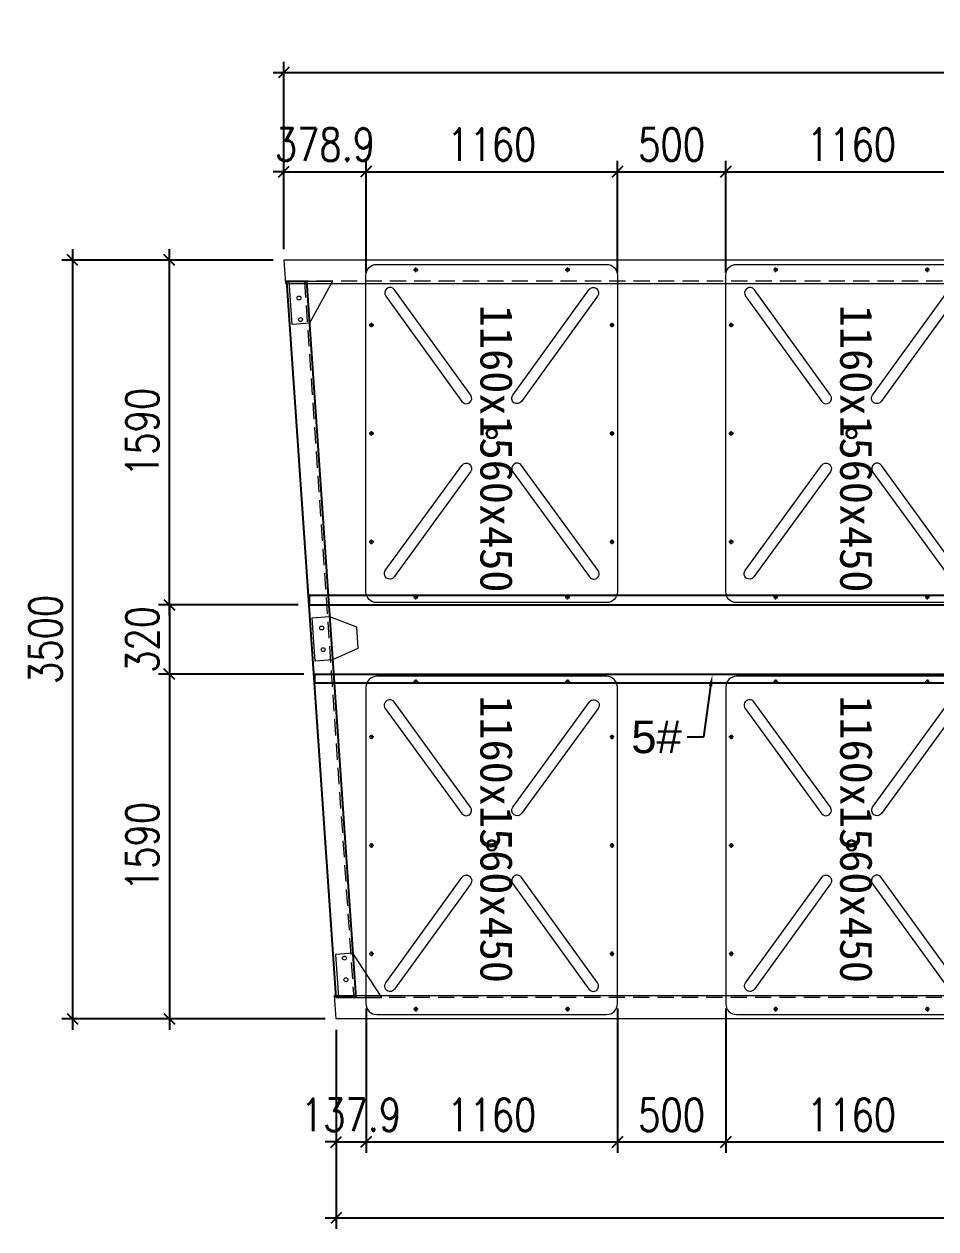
# Model space of a CAD drawing. Header units: millimetres. Extents: x 11827 to 862553, y 15071 to 134256.
# Drawn here: x 774967 to 779173, y 87138 to 92695 of the extents above; entities that cross this region are included whole.
import ezdxf
from ezdxf import colors
from ezdxf.entities.mleader import LeaderData, LeaderLine
from ezdxf.math import Vec2, Vec3

# ---------------------------------------------------------------- set-up
doc = ezdxf.new("R2010")
doc.units = ezdxf.units.MM
doc.linetypes.add('CENTER', pattern=[2, 1.25, -0.25, 0.25, -0.25])
doc.linetypes.add('HIDDEN', pattern=[0.375, 0.25, -0.125])
for name, color, linetype, lineweight in [('加强板', 140, 'Continuous', 18), ('文本', 3, 'Continuous', 13), ('浮箱', 160, 'Continuous', 20), ('虚线', 8, 'Continuous', 0), ('铝主梁', 3, 'Continuous', 9)]:
    doc.layers.add(name, color=color, linetype=linetype, lineweight=lineweight)
for name, color, linetype in [('卡槽', 242, 'Continuous'), ('标注', 9, 'Continuous'), ('连接端梁', 130, 'Continuous')]:
    doc.layers.add(name, color=color, linetype=linetype)
doc.styles.add('Arial', font='')
doc.styles.add('HZTXT', font='txtw.shx', dxfattribs={"width": 0.8, "bigfont": 'hztxtw.shx'})
doc.styles.get("Standard").update_dxf_attribs({"font": 'arial.ttf'})
doc.styles.get('Arial').set_extended_font_data('STXihei')
doc.dimstyles.new('DIM-50', dxfattribs={"dimscale": 50, "dimtxt": 3, "dimasz": 1, "dimexe": 1, "dimexo": 1, "dimgap": 1, "dimtad": 1, "dimdec": 1, "dimdsep": 46, "dimtxsty": 'HZTXT', "dimblk": 'OBLIQUE', "dimblk1": 'ARCHTICK', "dimblk2": 'OBLIQUE', "dimcen": 0, "dimdle": 1, "dimclrd": 9, "dimclre": 9, "dimclrt": 2, "dimadec": 1, "dimazin": 0, "dimtfac": 1, "dimtdec": 1, "dimtix": 1, "dimtmove": 2, "dimatfit": 3, "dimldrblk": 'OBLIQUE', "dimfxl": 15, "dimtolj": 1, "dimtzin": 0, "dimarcsym": 1})

# ---------------------------------------------------------------- blocks, each defined once
blk = doc.blocks.new('_Oblique')
at = {"color": 0, "linetype": 'ByBlock', "lineweight": -2}
blk.add_line((-0.5, -0.5), (0.5, 0.5), dxfattribs=at)
blk = doc.blocks.new('*D311')
at = {"layer": 'Defpoints', "color": 0, "transparency": 16777216}
for p in [(784723.2, 92471.6), (776165.1, 91607), (784723.2, 91607)]:
    blk.add_point(p, dxfattribs=at)
at = {"layer": '标注', "color": 9, "lineweight": -2, "transparency": 16777216}
for p, q in [((776165.1, 91657), (776165.1, 92521.6)), ((784723.2, 91657), (784723.2, 92521.6)), ((776115.1, 92471.6), (784773.2, 92471.6))]:
    blk.add_line(p, q, dxfattribs=at)
at = {"layer": '标注', "color": 9, "lineweight": -2, "transparency": 16777216, "xscale": 50, "yscale": 50, "zscale": 50, "rotation": 180}
blk.add_blockref('_Oblique', (776165.1, 92471.6), dxfattribs=at)
at = {"layer": '标注', "color": 9, "lineweight": -2, "transparency": 16777216, "xscale": 50, "yscale": 50, "zscale": 50}
blk.add_blockref('_Oblique', (784723.2, 92471.6), dxfattribs=at)
at = {"layer": '标注', "color": 2, "transparency": 16777216, "insert": (780444.1, 92596.6), "char_height": 150, "attachment_point": 5, "style": 'HZTXT'}
blk.add_mtext('\\A1;8558', dxfattribs=at)
blk = doc.blocks.new('_ArchTick')
at = {"color": 0, "linetype": 'ByBlock', "lineweight": 100, "const_width": 0.15}
blk.add_lwpolyline([(-0.5, -0.5), (0.5, 0.5)], dxfattribs=at)
blk = doc.blocks.new('*D312')
at = {"layer": 'Defpoints', "color": 0, "transparency": 16777216}
for p in [(776165.1, 91607, 0), (775190, 88107), (776406.2, 88107, 0)]:
    blk.add_point(p, dxfattribs=at)
at = {"layer": '标注', "color": 9, "lineweight": -2, "transparency": 16777216}
for p, q in [((775190, 91657), (775190, 88057)), ((776115.1, 91607), (775140, 91607)), ((776356.2, 88107), (775140, 88107))]:
    blk.add_line(p, q, dxfattribs=at)
at = {"layer": '标注', "color": 9, "lineweight": -2, "transparency": 16777216, "xscale": 50, "yscale": 50, "zscale": 50}
for p, rotation in [((775190, 91607), 90), ((775190, 88107), 270)]:
    blk.add_blockref('_Oblique', p, dxfattribs=dict(at, rotation=rotation))
at = {"layer": '标注', "color": 2, "transparency": 16777216, "insert": (775065, 89857), "char_height": 150, "attachment_point": 5, "rotation": 90, "style": 'HZTXT'}
blk.add_mtext('\\A1;3500', dxfattribs=at)
blk = doc.blocks.new('*D313')
at = {"layer": 'Defpoints', "color": 0, "transparency": 16777216}
for p in [(776544.1, 92014.4), (776165.1, 91607), (776544.1, 91499, 0)]:
    blk.add_point(p, dxfattribs=at)
at = {"layer": '标注', "color": 9, "lineweight": -2, "transparency": 16777216}
for p, q in [((776165.1, 91657), (776165.1, 92064.4)), ((776544.1, 91549), (776544.1, 92064.4)), ((776165.1, 92014.4), (776115.1, 92014.4)), ((776165.1, 92014.4), (776544.1, 92014.4)), ((776544.1, 92014.4), (776594.1, 92014.4))]:
    blk.add_line(p, q, dxfattribs=at)
at = {"layer": '标注', "color": 9, "lineweight": -2, "transparency": 16777216, "xscale": 50, "yscale": 50, "zscale": 50}
blk.add_blockref('_Oblique', (776165.1, 92014.4), dxfattribs=at)
at = {"layer": '标注', "color": 9, "lineweight": -2, "transparency": 16777216, "xscale": 50, "yscale": 50, "zscale": 50, "rotation": 180}
blk.add_blockref('_Oblique', (776544.1, 92014.4), dxfattribs=at)
at = {"layer": '标注', "color": 2, "transparency": 16777216, "insert": (776354.6, 92139.4), "char_height": 150, "attachment_point": 5, "style": 'HZTXT'}
blk.add_mtext('\\A1;378.9', dxfattribs=at)
blk = doc.blocks.new('*D314')
at = {"layer": 'Defpoints', "color": 0, "transparency": 16777216}
for p in [(777704.1, 92014.4), (776544.1, 91499), (777704.1, 91499)]:
    blk.add_point(p, dxfattribs=at)
at = {"layer": '标注', "color": 9, "lineweight": -2, "transparency": 16777216}
for p, q in [((776544.1, 91549), (776544.1, 92064.4)), ((777704.1, 91549), (777704.1, 92064.4)), ((776494.1, 92014.4), (777754.1, 92014.4))]:
    blk.add_line(p, q, dxfattribs=at)
at = {"layer": '标注', "color": 9, "lineweight": -2, "transparency": 16777216, "xscale": 50, "yscale": 50, "zscale": 50, "rotation": 180}
blk.add_blockref('_Oblique', (776544.1, 92014.4), dxfattribs=at)
at = {"layer": '标注', "color": 9, "lineweight": -2, "transparency": 16777216, "xscale": 50, "yscale": 50, "zscale": 50}
blk.add_blockref('_Oblique', (777704.1, 92014.4), dxfattribs=at)
at = {"layer": '标注', "color": 2, "transparency": 16777216, "insert": (777124.1, 92139.4), "char_height": 150, "attachment_point": 5, "style": 'HZTXT'}
blk.add_mtext('\\A1;1160', dxfattribs=at)
blk = doc.blocks.new('*D315')
at = {"layer": 'Defpoints', "color": 0, "transparency": 16777216}
for p in [(776281.2, 90017, 0), (775637, 89697.1), (776307.9, 89697.1, 0)]:
    blk.add_point(p, dxfattribs=at)
at = {"layer": '标注', "color": 9, "lineweight": -2, "transparency": 16777216}
for p, q in [((775637, 90017), (775637, 90067)), ((776231.2, 90017), (775587, 90017)), ((775637, 90017), (775637, 89697.1)), ((776257.9, 89697.1), (775587, 89697.1)), ((775637, 89697.1), (775637, 89647.1))]:
    blk.add_line(p, q, dxfattribs=at)
at = {"layer": '标注', "color": 9, "lineweight": -2, "transparency": 16777216, "xscale": 50, "yscale": 50, "zscale": 50}
for p, rotation in [((775637, 90017), 270), ((775637, 89697.1), 90)]:
    blk.add_blockref('_Oblique', p, dxfattribs=dict(at, rotation=rotation))
at = {"layer": '标注', "color": 2, "transparency": 16777216, "insert": (775512, 89857), "char_height": 150, "attachment_point": 5, "rotation": 90, "style": 'HZTXT'}
blk.add_mtext('\\A1;320', dxfattribs=at)
blk = doc.blocks.new('*D336')
at = {"layer": 'Defpoints', "color": 0, "transparency": 16777216}
for p in [(775637, 91607), (776165.1, 91607), (776281.2, 90017, 0)]:
    blk.add_point(p, dxfattribs=at)
at = {"layer": '标注', "color": 9, "lineweight": -2, "transparency": 16777216}
for p, q in [((775637, 89967), (775637, 91657)), ((776115.1, 91607), (775587, 91607)), ((776231.2, 90017), (775587, 90017))]:
    blk.add_line(p, q, dxfattribs=at)
at = {"layer": '标注', "color": 9, "lineweight": -2, "transparency": 16777216, "xscale": 50, "yscale": 50, "zscale": 50}
for p, rotation in [((775637, 91607), 90), ((775637, 90017), 270)]:
    blk.add_blockref('_Oblique', p, dxfattribs=dict(at, rotation=rotation))
at = {"layer": '标注', "color": 2, "transparency": 16777216, "insert": (775512, 90812), "char_height": 150, "attachment_point": 5, "rotation": 90, "style": 'HZTXT'}
blk.add_mtext('\\A1;1590', dxfattribs=at)
blk = doc.blocks.new('*D316')
at = {"layer": 'Defpoints', "color": 0, "transparency": 16777216}
for p in [(776307.9, 89697.1, 0), (775637, 88107), (776406.2, 88107)]:
    blk.add_point(p, dxfattribs=at)
at = {"layer": '标注', "color": 9, "lineweight": -2, "transparency": 16777216}
for p, q in [((775637, 89747.1), (775637, 88057)), ((776257.9, 89697.1), (775587, 89697.1)), ((776356.2, 88107), (775587, 88107))]:
    blk.add_line(p, q, dxfattribs=at)
at = {"layer": '标注', "color": 9, "lineweight": -2, "transparency": 16777216, "xscale": 50, "yscale": 50, "zscale": 50}
for p, rotation in [((775637, 89697.1), 90), ((775637, 88107), 270)]:
    blk.add_blockref('_Oblique', p, dxfattribs=dict(at, rotation=rotation))
at = {"layer": '标注', "color": 2, "transparency": 16777216, "insert": (775512, 88902), "char_height": 150, "attachment_point": 5, "rotation": 90, "style": 'HZTXT'}
blk.add_mtext('\\A1;1590', dxfattribs=at)
blk = doc.blocks.new('*D317')
at = {"layer": 'Defpoints', "color": 0, "transparency": 16777216}
for p in [(778204.1, 92014.4), (777704.1, 91499), (778204.1, 91499)]:
    blk.add_point(p, dxfattribs=at)
at = {"layer": '标注', "color": 9, "lineweight": -2, "transparency": 16777216}
for p, q in [((777704.1, 91549), (777704.1, 92064.4)), ((778204.1, 91549), (778204.1, 92064.4)), ((777654.1, 92014.4), (778254.1, 92014.4))]:
    blk.add_line(p, q, dxfattribs=at)
at = {"layer": '标注', "color": 9, "lineweight": -2, "transparency": 16777216, "xscale": 50, "yscale": 50, "zscale": 50, "rotation": 180}
blk.add_blockref('_Oblique', (777704.1, 92014.4), dxfattribs=at)
at = {"layer": '标注', "color": 9, "lineweight": -2, "transparency": 16777216, "xscale": 50, "yscale": 50, "zscale": 50}
blk.add_blockref('_Oblique', (778204.1, 92014.4), dxfattribs=at)
at = {"layer": '标注', "color": 2, "transparency": 16777216, "insert": (777954.1, 92139.4), "char_height": 150, "attachment_point": 5, "style": 'HZTXT'}
blk.add_mtext('\\A1;500', dxfattribs=at)
blk = doc.blocks.new('*D337')
at = {"layer": 'Defpoints', "color": 0, "transparency": 16777216}
for p in [(778204.1, 88205, 0), (779364.1, 88205, 0), (779364.1, 87539.4)]:
    blk.add_point(p, dxfattribs=at)
at = {"layer": '标注', "color": 9, "lineweight": -2, "transparency": 16777216}
for p, q in [((778204.1, 88155), (778204.1, 87489.4)), ((779364.1, 88155), (779364.1, 87489.4)), ((778154.1, 87539.4), (779414.1, 87539.4))]:
    blk.add_line(p, q, dxfattribs=at)
at = {"layer": '标注', "color": 9, "lineweight": -2, "transparency": 16777216, "xscale": 50, "yscale": 50, "zscale": 50, "rotation": 180}
blk.add_blockref('_Oblique', (778204.1, 87539.4), dxfattribs=at)
at = {"layer": '标注', "color": 9, "lineweight": -2, "transparency": 16777216, "xscale": 50, "yscale": 50, "zscale": 50}
blk.add_blockref('_Oblique', (779364.1, 87539.4), dxfattribs=at)
at = {"layer": '标注', "color": 2, "transparency": 16777216, "insert": (778784.1, 87664.4), "char_height": 150, "attachment_point": 5, "style": 'HZTXT'}
blk.add_mtext('\\A1;1160', dxfattribs=at)
blk = doc.blocks.new('*D321')
at = {"layer": 'Defpoints', "color": 0, "transparency": 16777216}
for p in [(779364.1, 92014.4), (778204.1, 91499), (779364.1, 91499)]:
    blk.add_point(p, dxfattribs=at)
at = {"layer": '标注', "color": 9, "lineweight": -2, "transparency": 16777216}
for p, q in [((778204.1, 91549), (778204.1, 92064.4)), ((779364.1, 91549), (779364.1, 92064.4)), ((778154.1, 92014.4), (779414.1, 92014.4))]:
    blk.add_line(p, q, dxfattribs=at)
at = {"layer": '标注', "color": 9, "lineweight": -2, "transparency": 16777216, "xscale": 50, "yscale": 50, "zscale": 50, "rotation": 180}
blk.add_blockref('_Oblique', (778204.1, 92014.4), dxfattribs=at)
at = {"layer": '标注', "color": 9, "lineweight": -2, "transparency": 16777216, "xscale": 50, "yscale": 50, "zscale": 50}
blk.add_blockref('_Oblique', (779364.1, 92014.4), dxfattribs=at)
at = {"layer": '标注', "color": 2, "transparency": 16777216, "insert": (778784.1, 92139.4), "char_height": 150, "attachment_point": 5, "style": 'HZTXT'}
blk.add_mtext('\\A1;1160', dxfattribs=at)
blk = doc.blocks.new('*D354')
at = {"layer": 'Defpoints', "color": 0, "transparency": 16777216}
for p in [(776544.1, 88205, 0), (776406.2, 88107, 0), (776544.1, 87539.4)]:
    blk.add_point(p, dxfattribs=at)
at = {"layer": '标注', "color": 9, "lineweight": -2, "transparency": 16777216}
for p, q in [((776544.1, 88155), (776544.1, 87489.4)), ((776406.2, 88057), (776406.2, 87489.4)), ((776406.2, 87539.4), (776356.2, 87539.4)), ((776406.2, 87539.4), (776544.1, 87539.4)), ((776544.1, 87539.4), (776594.1, 87539.4))]:
    blk.add_line(p, q, dxfattribs=at)
at = {"layer": '标注', "color": 9, "lineweight": -2, "transparency": 16777216, "xscale": 50, "yscale": 50, "zscale": 50}
blk.add_blockref('_Oblique', (776406.2, 87539.4), dxfattribs=at)
at = {"layer": '标注', "color": 9, "lineweight": -2, "transparency": 16777216, "xscale": 50, "yscale": 50, "zscale": 50, "rotation": 180}
blk.add_blockref('_Oblique', (776544.1, 87539.4), dxfattribs=at)
at = {"layer": '标注', "color": 2, "transparency": 16777216, "insert": (776475.1, 87664.4), "char_height": 150, "attachment_point": 5, "style": 'HZTXT'}
blk.add_mtext('\\A1;137.9', dxfattribs=at)
blk = doc.blocks.new('*D355')
at = {"layer": 'Defpoints', "color": 0, "transparency": 16777216}
for p in [(776544.1, 88205, 0), (777704.1, 88205, 0), (777704.1, 87539.4)]:
    blk.add_point(p, dxfattribs=at)
at = {"layer": '标注', "color": 9, "lineweight": -2, "transparency": 16777216}
for p, q in [((776544.1, 88155), (776544.1, 87489.4)), ((777704.1, 88155), (777704.1, 87489.4)), ((776494.1, 87539.4), (777754.1, 87539.4))]:
    blk.add_line(p, q, dxfattribs=at)
at = {"layer": '标注', "color": 9, "lineweight": -2, "transparency": 16777216, "xscale": 50, "yscale": 50, "zscale": 50, "rotation": 180}
blk.add_blockref('_Oblique', (776544.1, 87539.4), dxfattribs=at)
at = {"layer": '标注', "color": 9, "lineweight": -2, "transparency": 16777216, "xscale": 50, "yscale": 50, "zscale": 50}
blk.add_blockref('_Oblique', (777704.1, 87539.4), dxfattribs=at)
at = {"layer": '标注', "color": 2, "transparency": 16777216, "insert": (777124.1, 87664.4), "char_height": 150, "attachment_point": 5, "style": 'HZTXT'}
blk.add_mtext('\\A1;1160', dxfattribs=at)
blk = doc.blocks.new('*D356')
at = {"layer": 'Defpoints', "color": 0, "transparency": 16777216}
for p in [(777704.1, 88205, 0), (778204.1, 88205, 0), (778204.1, 87539.4)]:
    blk.add_point(p, dxfattribs=at)
at = {"layer": '标注', "color": 9, "lineweight": -2, "transparency": 16777216}
for p, q in [((777704.1, 88155), (777704.1, 87489.4)), ((778204.1, 88155), (778204.1, 87489.4)), ((777654.1, 87539.4), (778254.1, 87539.4))]:
    blk.add_line(p, q, dxfattribs=at)
at = {"layer": '标注', "color": 9, "lineweight": -2, "transparency": 16777216, "xscale": 50, "yscale": 50, "zscale": 50, "rotation": 180}
blk.add_blockref('_Oblique', (777704.1, 87539.4), dxfattribs=at)
at = {"layer": '标注', "color": 9, "lineweight": -2, "transparency": 16777216, "xscale": 50, "yscale": 50, "zscale": 50}
blk.add_blockref('_Oblique', (778204.1, 87539.4), dxfattribs=at)
at = {"layer": '标注', "color": 2, "transparency": 16777216, "insert": (777954.1, 87664.4), "char_height": 150, "attachment_point": 5, "style": 'HZTXT'}
blk.add_mtext('\\A1;500', dxfattribs=at)
blk = doc.blocks.new('*U481')
at = {"layer": '浮箱', "color": 5, "linetype": 'Continuous'}
for p, q in [((-729.9, 579.9), (730.1, 579.9)), ((-779.9, -530.1), (-779.9, 529.9)), ((780.1, 529.9), (780.1, -530.1)), ((730.1, -580.1), (-729.9, -580.1))]:
    blk.add_line(p, q, dxfattribs=at)
at = {"layer": '浮箱', "color": 1, "linetype": 'CENTER', "ltscale": 9.652}
for p, q in [((-499.9, 565.4), (-499.9, 544.5)), ((0.1, 565.4), (0.1, 544.5)), ((500.1, 565.4), (500.1, 544.5)), ((-489.5, 554.9), (-510.4, 554.9)), ((10.5, 554.9), (-10.4, 554.9)), ((510.5, 554.9), (489.6, 554.9)), ((-744.5, 349.9), (-765.4, 349.9)), ((-754.9, 360.4), (-754.9, 339.5)), ((765.5, 349.9), (744.6, 349.9)), ((755.1, 360.4), (755.1, 339.5)), ((-744.5, -350.1), (-765.4, -350.1)), ((-754.9, -339.6), (-754.9, -360.5)), ((765.5, -350.1), (744.6, -350.1)), ((755.1, -339.6), (755.1, -360.5)), ((-489.5, -555.1), (-510.4, -555.1)), ((-499.9, -544.6), (-499.9, -565.5)), ((10.5, -555.1), (-10.4, -555.1)), ((0.1, -544.6), (0.1, -565.5)), ((510.5, -555.1), (489.6, -555.1)), ((500.1, -544.6), (500.1, -565.5))]:
    blk.add_line(p, q, dxfattribs=at)
at = {"layer": '浮箱', "linetype": 'Continuous'}
for p, q in [((601, 580), (601, 579.9)), ((605.8, 579.9), (605.8, 580)), ((605.9, 579.9), (605.9, 580)), ((606.1, 579.9), (606.1, 580)), ((606.7, 580), (606.7, 579.9)), ((606.7, 580), (606.7, 579.9)), ((607.1, 580), (607.1, 579.9)), ((612.5, 579.9), (612.5, 580.1)), ((-779.9, 412.4), (-780.1, 412.4)), ((-780, 407), (-779.9, 407)), ((-780, 406.6), (-779.9, 406.6)), ((-780, 406.6), (-779.9, 406.6)), ((-779.9, 405.9), (-780, 405.9)), ((-779.9, 405.7), (-780, 405.7)), ((-779.9, 405.7), (-780, 405.7)), ((-780, 400.9), (-779.9, 400.9))]:
    blk.add_line(p, q, dxfattribs=at)
at = {"layer": '浮箱', "color": 5, "linetype": 'Continuous'}
for points in [[(-663, 448.2, -1), (-633.7, 488.7), (-147.4, 137.3, -0.999989), (-176.7, 96.8), (-663, 448.2)], [(661.6, 450.5, 1), (632.2, 490.9), (147.1, 137.8, 0.999989), (176.5, 97.4), (661.6, 450.5)], [(-663, -448.3, 1), (-633.7, -488.8), (-147.4, -137.5, 0.999989), (-176.7, -96.9), (-663, -448.3)], [(661.6, -450.6, -1), (632.2, -491), (147.1, -138, -0.999989), (176.5, -97.5), (661.6, -450.6)]]:
    blk.add_lwpolyline(points, format="xyb", dxfattribs=at)
blk.add_lwpolyline([(14.8, 20.2), (14.8, 20.2)], dxfattribs=at)
at = {"layer": '浮箱', "color": 9, "linetype": 'Continuous'}
for centre in [(-499.9, 554.9), (0.1, 554.9), (500.1, 554.9), (-754.9, 349.9), (755.1, 349.9), (-754.9, -350.1), (755.1, -350.1), (-499.9, -555.1), (0.1, -555.1), (500.1, -555.1)]:
    blk.add_circle(centre, 7.5, dxfattribs=at)
at = {"layer": '浮箱', "color": 5, "linetype": 'Continuous'}
for radius in [25, 20]:
    blk.add_circle((0.1, -0.1), radius, dxfattribs=at)
at = {"layer": '浮箱', "color": 5, "linetype": 'Continuous', "extrusion": (0, 0, -1)}
for centre, start, end in [((729.9, 529.9), 0, 90), ((-730.1, 529.9), 90, 180), ((729.9, -530.1), 270, 0), ((-730.1, -530.1), 180, 270)]:
    blk.add_arc(centre, 50, start, end, dxfattribs=at)
blk = doc.blocks.new('*U464')
at = {"color": 0, "linetype": 'ByBlock', "lineweight": -2, "transparency": 16777216}
blk.add_blockref('*U481', (0, 0), dxfattribs=at)
blk = doc.blocks.new('*U463')
at = {"layer": '浮箱', "color": 5, "linetype": 'Continuous'}
for p, q in [((-729.9, 579.9), (730.1, 579.9)), ((-779.9, -530.1), (-779.9, 529.9)), ((780.1, 529.9), (780.1, -530.1)), ((730.1, -580.1), (-729.9, -580.1))]:
    blk.add_line(p, q, dxfattribs=at)
at = {"layer": '浮箱', "color": 1, "linetype": 'CENTER', "ltscale": 9.652}
for p, q in [((-499.9, 565.4), (-499.9, 544.5)), ((0.1, 565.4), (0.1, 544.5)), ((500.1, 565.4), (500.1, 544.5)), ((-489.5, 554.9), (-510.4, 554.9)), ((10.5, 554.9), (-10.4, 554.9)), ((510.5, 554.9), (489.6, 554.9)), ((-744.5, 349.9), (-765.4, 349.9)), ((-754.9, 360.4), (-754.9, 339.5)), ((765.5, 349.9), (744.6, 349.9)), ((755.1, 360.4), (755.1, 339.5)), ((-744.5, -350.1), (-765.4, -350.1)), ((-754.9, -339.6), (-754.9, -360.5)), ((765.5, -350.1), (744.6, -350.1)), ((755.1, -339.6), (755.1, -360.5)), ((-489.5, -555.1), (-510.4, -555.1)), ((-499.9, -544.6), (-499.9, -565.5)), ((10.5, -555.1), (-10.4, -555.1)), ((0.1, -544.6), (0.1, -565.5)), ((510.5, -555.1), (489.6, -555.1)), ((500.1, -544.6), (500.1, -565.5))]:
    blk.add_line(p, q, dxfattribs=at)
at = {"layer": '浮箱', "linetype": 'Continuous'}
for p, q in [((601, 580), (601, 579.9)), ((605.8, 579.9), (605.8, 580)), ((605.9, 579.9), (605.9, 580)), ((606.1, 579.9), (606.1, 580)), ((606.7, 580), (606.7, 579.9)), ((606.7, 580), (606.7, 579.9)), ((607.1, 580), (607.1, 579.9)), ((612.5, 579.9), (612.5, 580.1)), ((-779.9, 412.4), (-780.1, 412.4)), ((-780, 407), (-779.9, 407)), ((-780, 406.6), (-779.9, 406.6)), ((-780, 406.6), (-779.9, 406.6)), ((-779.9, 405.9), (-780, 405.9)), ((-779.9, 405.7), (-780, 405.7)), ((-779.9, 405.7), (-780, 405.7)), ((-780, 400.9), (-779.9, 400.9))]:
    blk.add_line(p, q, dxfattribs=at)
at = {"layer": '浮箱', "color": 5, "linetype": 'Continuous'}
for points in [[(-663, 448.2, -1), (-633.7, 488.7), (-147.4, 137.3, -0.999989), (-176.7, 96.8), (-663, 448.2)], [(661.6, 450.5, 1), (632.2, 490.9), (147.1, 137.8, 0.999989), (176.5, 97.4), (661.6, 450.5)], [(-663, -448.3, 1), (-633.7, -488.8), (-147.4, -137.5, 0.999989), (-176.7, -96.9), (-663, -448.3)], [(661.6, -450.6, -1), (632.2, -491), (147.1, -138, -0.999989), (176.5, -97.5), (661.6, -450.6)]]:
    blk.add_lwpolyline(points, format="xyb", dxfattribs=at)
blk.add_lwpolyline([(14.8, 20.2), (14.8, 20.2)], dxfattribs=at)
at = {"layer": '浮箱', "color": 9, "linetype": 'Continuous'}
for centre in [(-499.9, 554.9), (0.1, 554.9), (500.1, 554.9), (-754.9, 349.9), (755.1, 349.9), (-754.9, -350.1), (755.1, -350.1), (-499.9, -555.1), (0.1, -555.1), (500.1, -555.1)]:
    blk.add_circle(centre, 7.5, dxfattribs=at)
at = {"layer": '浮箱', "color": 5, "linetype": 'Continuous'}
for radius in [25, 20]:
    blk.add_circle((0.1, -0.1), radius, dxfattribs=at)
at = {"layer": '浮箱', "color": 5, "linetype": 'Continuous', "extrusion": (0, 0, -1)}
for centre, start, end in [((729.9, 529.9), 0, 90), ((-730.1, 529.9), 90, 180), ((729.9, -530.1), 270, 0), ((-730.1, -530.1), 180, 270)]:
    blk.add_arc(centre, 50, start, end, dxfattribs=at)
blk = doc.blocks.new('*U462')
at = {"color": 0, "linetype": 'ByBlock', "lineweight": -2, "transparency": 16777216}
blk.add_blockref('*U463', (0, 0), dxfattribs=at)
blk = doc.blocks.new('*U478')
at = {"layer": '浮箱', "color": 5, "linetype": 'Continuous'}
for p, q in [((-729.9, 579.9), (730.1, 579.9)), ((-779.9, -530.1), (-779.9, 529.9)), ((780.1, 529.9), (780.1, -530.1)), ((730.1, -580.1), (-729.9, -580.1))]:
    blk.add_line(p, q, dxfattribs=at)
at = {"layer": '浮箱', "color": 1, "linetype": 'CENTER', "ltscale": 9.652}
for p, q in [((-499.9, 565.4), (-499.9, 544.5)), ((0.1, 565.4), (0.1, 544.5)), ((500.1, 565.4), (500.1, 544.5)), ((-489.5, 554.9), (-510.4, 554.9)), ((10.5, 554.9), (-10.4, 554.9)), ((510.5, 554.9), (489.6, 554.9)), ((-744.5, 349.9), (-765.4, 349.9)), ((-754.9, 360.4), (-754.9, 339.5)), ((765.5, 349.9), (744.6, 349.9)), ((755.1, 360.4), (755.1, 339.5)), ((-744.5, -350.1), (-765.4, -350.1)), ((-754.9, -339.6), (-754.9, -360.5)), ((765.5, -350.1), (744.6, -350.1)), ((755.1, -339.6), (755.1, -360.5)), ((-489.5, -555.1), (-510.4, -555.1)), ((-499.9, -544.6), (-499.9, -565.5)), ((10.5, -555.1), (-10.4, -555.1)), ((0.1, -544.6), (0.1, -565.5)), ((510.5, -555.1), (489.6, -555.1)), ((500.1, -544.6), (500.1, -565.5))]:
    blk.add_line(p, q, dxfattribs=at)
at = {"layer": '浮箱', "linetype": 'Continuous'}
for p, q in [((601, 580), (601, 579.9)), ((605.8, 579.9), (605.8, 580)), ((605.9, 579.9), (605.9, 580)), ((606.1, 579.9), (606.1, 580)), ((606.7, 580), (606.7, 579.9)), ((606.7, 580), (606.7, 579.9)), ((607.1, 580), (607.1, 579.9)), ((612.5, 579.9), (612.5, 580.1)), ((-779.9, 412.4), (-780.1, 412.4)), ((-780, 407), (-779.9, 407)), ((-780, 406.6), (-779.9, 406.6)), ((-780, 406.6), (-779.9, 406.6)), ((-779.9, 405.9), (-780, 405.9)), ((-779.9, 405.7), (-780, 405.7)), ((-779.9, 405.7), (-780, 405.7)), ((-780, 400.9), (-779.9, 400.9))]:
    blk.add_line(p, q, dxfattribs=at)
at = {"layer": '浮箱', "color": 5, "linetype": 'Continuous'}
for points in [[(-663, 448.2, -1), (-633.7, 488.7), (-147.4, 137.3, -0.999989), (-176.7, 96.8), (-663, 448.2)], [(661.6, 450.5, 1), (632.2, 490.9), (147.1, 137.8, 0.999989), (176.5, 97.4), (661.6, 450.5)], [(-663, -448.3, 1), (-633.7, -488.8), (-147.4, -137.5, 0.999989), (-176.7, -96.9), (-663, -448.3)], [(661.6, -450.6, -1), (632.2, -491), (147.1, -138, -0.999989), (176.5, -97.5), (661.6, -450.6)]]:
    blk.add_lwpolyline(points, format="xyb", dxfattribs=at)
blk.add_lwpolyline([(14.8, 20.2), (14.8, 20.2)], dxfattribs=at)
at = {"layer": '浮箱', "color": 9, "linetype": 'Continuous'}
for centre in [(-499.9, 554.9), (0.1, 554.9), (500.1, 554.9), (-754.9, 349.9), (755.1, 349.9), (-754.9, -350.1), (755.1, -350.1), (-499.9, -555.1), (0.1, -555.1), (500.1, -555.1)]:
    blk.add_circle(centre, 7.5, dxfattribs=at)
at = {"layer": '浮箱', "color": 5, "linetype": 'Continuous'}
for radius in [25, 20]:
    blk.add_circle((0.1, -0.1), radius, dxfattribs=at)
at = {"layer": '浮箱', "color": 5, "linetype": 'Continuous', "extrusion": (0, 0, -1)}
for centre, start, end in [((729.9, 529.9), 0, 90), ((-730.1, 529.9), 90, 180), ((729.9, -530.1), 270, 0), ((-730.1, -530.1), 180, 270)]:
    blk.add_arc(centre, 50, start, end, dxfattribs=at)
blk = doc.blocks.new('*U477')
at = {"color": 0, "linetype": 'ByBlock', "lineweight": -2, "transparency": 16777216}
blk.add_blockref('*U478', (0, 0), dxfattribs=at)
blk = doc.blocks.new('A$C0D8A069B')
at = {"layer": '加强板'}
blk.add_lwpolyline([(80, -100), (0, -100), (0, 100), (80, 100), (200, 44.9), (200, -55.1), (80, -100)], dxfattribs=at)
for centre in [(40, 50), (40, -50)]:
    blk.add_circle(centre, 9, dxfattribs=at)
blk = doc.blocks.new('*U480')
at = {"layer": '浮箱', "color": 5, "linetype": 'Continuous'}
for p, q in [((-729.9, 579.9), (730.1, 579.9)), ((-779.9, -530.1), (-779.9, 529.9)), ((780.1, 529.9), (780.1, -530.1)), ((730.1, -580.1), (-729.9, -580.1))]:
    blk.add_line(p, q, dxfattribs=at)
at = {"layer": '浮箱', "color": 1, "linetype": 'CENTER', "ltscale": 9.652}
for p, q in [((-499.9, 565.4), (-499.9, 544.5)), ((0.1, 565.4), (0.1, 544.5)), ((500.1, 565.4), (500.1, 544.5)), ((-489.5, 554.9), (-510.4, 554.9)), ((10.5, 554.9), (-10.4, 554.9)), ((510.5, 554.9), (489.6, 554.9)), ((-744.5, 349.9), (-765.4, 349.9)), ((-754.9, 360.4), (-754.9, 339.5)), ((765.5, 349.9), (744.6, 349.9)), ((755.1, 360.4), (755.1, 339.5)), ((-744.5, -350.1), (-765.4, -350.1)), ((-754.9, -339.6), (-754.9, -360.5)), ((765.5, -350.1), (744.6, -350.1)), ((755.1, -339.6), (755.1, -360.5)), ((-489.5, -555.1), (-510.4, -555.1)), ((-499.9, -544.6), (-499.9, -565.5)), ((10.5, -555.1), (-10.4, -555.1)), ((0.1, -544.6), (0.1, -565.5)), ((510.5, -555.1), (489.6, -555.1)), ((500.1, -544.6), (500.1, -565.5))]:
    blk.add_line(p, q, dxfattribs=at)
at = {"layer": '浮箱', "linetype": 'Continuous'}
for p, q in [((601, 580), (601, 579.9)), ((605.8, 579.9), (605.8, 580)), ((605.9, 579.9), (605.9, 580)), ((606.1, 579.9), (606.1, 580)), ((606.7, 580), (606.7, 579.9)), ((606.7, 580), (606.7, 579.9)), ((607.1, 580), (607.1, 579.9)), ((612.5, 579.9), (612.5, 580.1)), ((-779.9, 412.4), (-780.1, 412.4)), ((-780, 407), (-779.9, 407)), ((-780, 406.6), (-779.9, 406.6)), ((-780, 406.6), (-779.9, 406.6)), ((-779.9, 405.9), (-780, 405.9)), ((-779.9, 405.7), (-780, 405.7)), ((-779.9, 405.7), (-780, 405.7)), ((-780, 400.9), (-779.9, 400.9))]:
    blk.add_line(p, q, dxfattribs=at)
at = {"layer": '浮箱', "color": 5, "linetype": 'Continuous'}
for points in [[(-663, 448.2, -1), (-633.7, 488.7), (-147.4, 137.3, -0.999989), (-176.7, 96.8), (-663, 448.2)], [(661.6, 450.5, 1), (632.2, 490.9), (147.1, 137.8, 0.999989), (176.5, 97.4), (661.6, 450.5)], [(-663, -448.3, 1), (-633.7, -488.8), (-147.4, -137.5, 0.999989), (-176.7, -96.9), (-663, -448.3)], [(661.6, -450.6, -1), (632.2, -491), (147.1, -138, -0.999989), (176.5, -97.5), (661.6, -450.6)]]:
    blk.add_lwpolyline(points, format="xyb", dxfattribs=at)
blk.add_lwpolyline([(14.8, 20.2), (14.8, 20.2)], dxfattribs=at)
at = {"layer": '浮箱', "color": 9, "linetype": 'Continuous'}
for centre in [(-499.9, 554.9), (0.1, 554.9), (500.1, 554.9), (-754.9, 349.9), (755.1, 349.9), (-754.9, -350.1), (755.1, -350.1), (-499.9, -555.1), (0.1, -555.1), (500.1, -555.1)]:
    blk.add_circle(centre, 7.5, dxfattribs=at)
at = {"layer": '浮箱', "color": 5, "linetype": 'Continuous'}
for radius in [25, 20]:
    blk.add_circle((0.1, -0.1), radius, dxfattribs=at)
at = {"layer": '浮箱', "color": 5, "linetype": 'Continuous', "extrusion": (0, 0, -1)}
for centre, start, end in [((729.9, 529.9), 0, 90), ((-730.1, 529.9), 90, 180), ((729.9, -530.1), 270, 0), ((-730.1, -530.1), 180, 270)]:
    blk.add_arc(centre, 50, start, end, dxfattribs=at)
blk = doc.blocks.new('*U479')
at = {"color": 0, "linetype": 'ByBlock', "lineweight": -2, "transparency": 16777216}
blk.add_blockref('*U480', (0, 0), dxfattribs=at)
blk = doc.blocks.new('gfjkk')
at = {"layer": '加强板', "color": 5, "elevation": 0}
for points in [[(742898.7, 91509), (743098.7, 91509), (742992.3, 91315), (742912.4, 91309.5)], [(743126.2, 88205), (743326.2, 88205), (743192.3, 88410.1), (743112.5, 88404.6)]]:
    blk.add_lwpolyline(points, close=True, dxfattribs=at)
at = {"layer": '加强板', "color": 5}
for centre in [(742944.1, 91432, 0), (742951, 91332.2, 0), (743153.8, 88387.4, 0), (743160.6, 88287.6, 0)]:
    blk.add_circle(centre, 9, dxfattribs=at)
at = {"layer": '卡槽', "color": 22, "ltscale": 5000, "elevation": 0}
for points in [[(742990.4, 90059), (742990.4, 90017), (751320.4, 90017), (751320.4, 90059)], [(743017, 89655.1), (743017, 89697.1), (751297, 89697.1), (751297, 89655.1)]]:
    blk.add_lwpolyline(points, close=True, dxfattribs=at)
at = {"layer": '虚线', "color": 1, "linetype": 'HIDDEN', "ltscale": 300}
for p, q in [((751425.6, 91509, 0), (742881.1, 91509, 0)), ((742968.8, 91509, 0), (743196.4, 88205, 0)), ((751198, 88205, 0), (743108.7, 88205, 0))]:
    blk.add_line(p, q, dxfattribs=at)
at = {"layer": '连接端梁', "elevation": 0}
blk.add_lwpolyline([(743116.2, 88205), (742888.6, 91509), (742978.8, 91509), (743206.4, 88205)], close=True, dxfattribs=at)
at = {"layer": '铝主梁', "color": 3, "elevation": 0}
for points in [[(742874.3, 91607), (742881.8, 91499), (751424.9, 91499), (751432.3, 91607), (742874.3, 91607)], [(742881.8, 91499), (751424.9, 91499), (751432.3, 91607), (742874.3, 91607)]]:
    blk.add_lwpolyline(points, dxfattribs=at)
blk.add_lwpolyline([(751191.3, 88107.1), (743115.3, 88107), (743108, 88215), (751198.7, 88215)], close=True, dxfattribs=at)
for name, p, rotation in [('*U464', (743833.3, 90807.1, 0), 270), ('*U477', (745493.3, 90807.1, 0), 270), ('A$C0D8A069B', (743012.4, 89857, 0), 3.941284033268664)]:
    blk.add_blockref(name, p, dxfattribs=dict(rotation=rotation))
at = {"xscale": -1, "rotation": 270}
for name, p in [('*U479', (743833.3, 88907, 0)), ('*U462', (745493.3, 88907, 0))]:
    blk.add_blockref(name, p, dxfattribs=at)
at = {"layer": '文本', "color": 3, "char_height": 150, "width": 649.718, "rotation": 270, "style": 'Arial'}
for insert, attachment_point in [((743931, 90073.8, 0), 3), ((745591, 90073.8, 0), 3), ((743931, 89640.3, 0), 1), ((745591, 89640.3, 0), 1)]:
    blk.add_mtext('\\pxi0.27373;1160x1560x450          ', dxfattribs=dict(at, insert=insert, attachment_point=attachment_point))
blk = doc.blocks.new('*D730')
at = {"layer": 'Defpoints', "color": 0, "transparency": 16777216}
for p in [(776406.2, 88107, 0), (784482, 88107, 0), (776406.2, 87188.4)]:
    blk.add_point(p, dxfattribs=at)
at = {"layer": '标注', "color": 9, "lineweight": -2, "transparency": 16777216}
for p, q in [((776406.2, 88057), (776406.2, 87138.4)), ((784482, 88057), (784482, 87138.4)), ((784532, 87188.4), (776356.2, 87188.4))]:
    blk.add_line(p, q, dxfattribs=at)
at = {"layer": '标注', "color": 9, "lineweight": -2, "transparency": 16777216, "xscale": 50, "yscale": 50, "zscale": 50, "rotation": 180}
blk.add_blockref('_Oblique', (776406.2, 87188.4), dxfattribs=at)
at = {"layer": '标注', "color": 9, "lineweight": -2, "transparency": 16777216, "xscale": 50, "yscale": 50, "zscale": 50}
blk.add_blockref('_Oblique', (784482, 87188.4), dxfattribs=at)
at = {"layer": '标注', "color": 2, "transparency": 16777216, "insert": (780444.1, 87313.4), "char_height": 150, "attachment_point": 5, "style": 'HZTXT'}
blk.add_mtext('\\A1;8075.9', dxfattribs=at)

msp = doc.modelspace()

# ---------------------------------------------------------------- block references
msp.add_blockref('gfjkk', (33290.82, 0))

# ---------------------------------------------------------------- dimensions: what is measured, and where the dimension line sits
at = {"layer": '标注'}
for base, p1, p2, angle, picture, middle in [((784723.15, 92471.63, 0), (776165.12, 91607.04, 0), (784723.15, 91607.04, 0), 180, '*D311', (780444.14, 92596.63, 0)), ((775190.02, 88107.04), (776165.12, 91607.04, 0), (776406.15, 88107.04, 0), 90, '*D312', (775065.02, 89857.04)), ((775636.98, 91607.04, 0), (776281.24, 90017.02, 0), (776165.12, 91607.04, 0), 90, '*D336', (775511.98, 90812.03, 0)), ((775636.98, 89697.06), (776281.24, 90017.02, 0), (776307.85, 89697.06, 0), 90, '*D315', (775511.98, 89857.04)), ((775636.98, 88107.04, 0), (776307.85, 89697.06, 0), (776406.15, 88107.04, 0), 90, '*D316', (775511.98, 88902.05, 0))]:
    dim = msp.add_linear_dim(base=base, p1=p1, p2=p2, angle=angle, dimstyle='DIM-50', dxfattribs=at)
    dim.commit()
    dim.dimension.update_dxf_attribs({"geometry": picture, "text_midpoint": middle})
for base, p1, p2, picture, middle in [((776544.06, 92014.42, 0), (776165.12, 91607.04, 0), (776544.06, 91499.04, 0), '*D313', (776354.59, 92139.42, 0)), ((777704.06, 92014.42, 0), (776544.06, 91499.04, 0), (777704.06, 91499.04, 0), '*D314', (777124.06, 92139.42, 0)), ((778204.06, 92014.42, 0), (777704.06, 91499.04, 0), (778204.06, 91499.04, 0), '*D317', (777954.06, 92139.42, 0)), ((779364.06, 92014.42, 0), (778204.06, 91499.04, 0), (779364.06, 91499.04, 0), '*D321', (778784.06, 92139.42, 0)), ((776544.06, 87539.4), (776406.15, 88107.04, 0), (776544.06, 88205.04, 0), '*D354', (776475.11, 87664.4)), ((777704.06, 87539.4), (776544.06, 88205.04, 0), (777704.06, 88205.04, 0), '*D355', (777124.06, 87664.4)), ((778204.06, 87539.4), (777704.06, 88205.04, 0), (778204.06, 88205.04, 0), '*D356', (777954.06, 87664.4)), ((779364.06, 87539.4), (778204.06, 88205.04, 0), (779364.06, 88205.04, 0), '*D337', (778784.06, 87664.4)), ((776406.15, 87188.36), (784482.02, 88107.04, 0), (776406.15, 88107.04, 0), '*D730', (780444.08, 87313.36))]:
    dim = msp.add_linear_dim(base=base, p1=p1, p2=p2, dimstyle='DIM-50', dxfattribs=at)
    dim.commit()
    dim.dimension.update_dxf_attribs({"geometry": picture, "text_midpoint": middle})

# ---------------------------------------------------------------- leaders
at = {"layer": '标注', "color": 6, "linetype": 'ByBlock'}
ml = msp.add_multileader_mtext('Standard', dxfattribs=at)
ml.set_content('5#', color=6)
ml.set_leader_properties()
ml.build(insert=Vec2(0, 0))
ml.multileader.update_dxf_attribs({"dogleg_length": 75, "arrow_head_size": 50})
ctx = ml.context
ctx.base_point, ctx.char_height, ctx.arrow_head_size, ctx.landing_gap_size, ctx.plane_origin = Vec3(777732.19, 89406.47, 0), 150, 50, 35.88, Vec3(779477.67, 91250.12, 0)
notes = []
notes.append((ctx, [(0, (1, 1, 0), (778100.66, 89406.47, 0), (-1, 0), 75, [(0, [(778141.18, 89691.04, 0)], 0, [])])]))
ctx.mtext.insert, ctx.mtext.flow_direction = Vec3(777768.06, 89482.75, 0), 5
for ctx, leaders in notes:
    for number, flags, end, landing, length, lines in leaders:
        leader = LeaderData()
        leader.index, (leader.has_last_leader_line, leader.has_dogleg_vector, leader.attachment_direction) = number, flags
        leader.last_leader_point, leader.dogleg_vector, leader.dogleg_length = Vec3(end), Vec3(landing), length
        for number, points, colour, breaks in lines:
            line = LeaderLine()
            line.index, line.vertices, line.color, line.breaks = number, Vec3.list(points), colors.encode_raw_color(colour), breaks
            leader.lines.append(line)
        ctx.leaders.append(leader)

doc.saveas('drawing.dxf')
